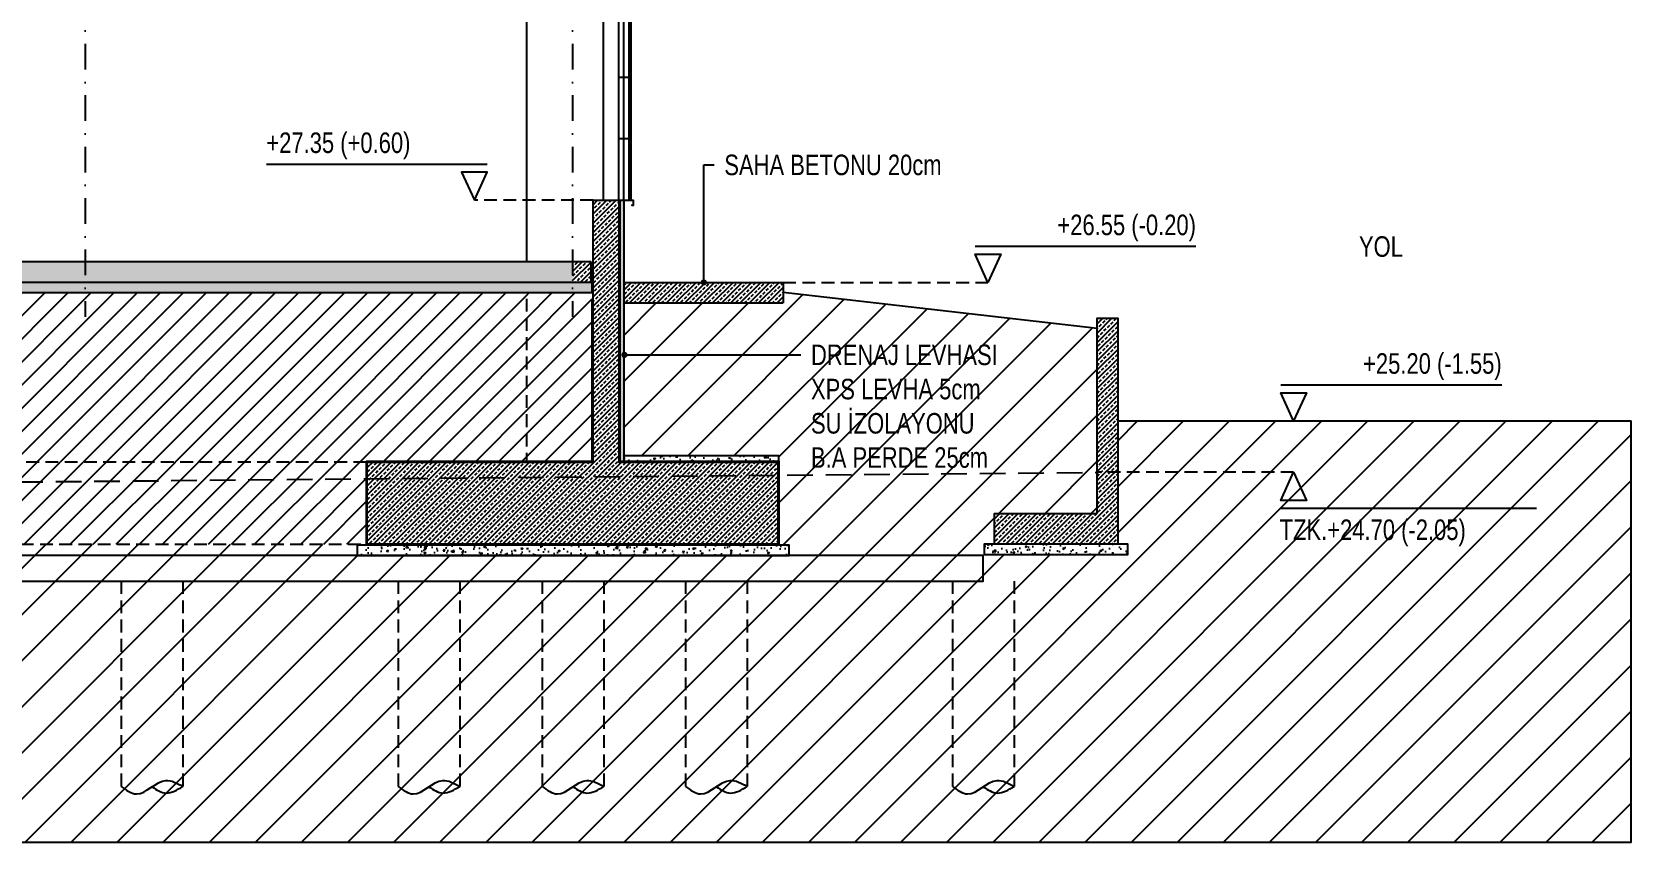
# Model space of a CAD drawing. Header units: centimetres. Extents: x 26569 to 160723, y -3143 to 14565.
# Drawn here: x 97775 to 99333, y -2172 to -1383 of the extents above; entities that cross this region are included whole.
import ezdxf
from ezdxf import colors
from ezdxf.entities.mleader import LeaderData, LeaderLine
from ezdxf.math import Vec2, Vec3

# ---------------------------------------------------------------- set-up
doc = ezdxf.new("R2010")
doc.units = ezdxf.units.CM
doc.header["$LTSCALE"] = 100
doc.linetypes.add('DASHDOT2', pattern=[0.5, 0.25, -0.125, 0, -0.125])
doc.linetypes.add('HIDDEN2', pattern=[0.1875, 0.125, -0.0625])
for name, color, linetype in [('A-ANNO-DIMS', 187, 'Continuous'), ('A-ANNO-GRID', 155, 'DASHDOT2'), ('A-ANNO-IDEN', 50, 'Continuous'), ('A-ELEV-01', 255, 'Continuous'), ('A-ELEV-03', 251, 'Continuous'), ('A-HATCH', 253, 'Continuous'), ('A-WALL-INSL', 249, 'Continuous'), ('A-WALL-SNWPNL', 200, 'Continuous'), ('L-ERTH', 31, 'Continuous'), ('L-TOPO', 49, 'Continuous'), ('S-CONC', 5, 'Continuous'), ('S-HTCH', 8, 'Continuous')]:
    doc.layers.add(name, color=color, linetype=linetype)
doc.styles.add('Fields_100', font='act_simplex.shx', dxfattribs={"width": 0.8, "height": 20})
doc.linetypes.add('BATTING', pattern='A,0.00254,-2.54,[134,ltypeshp.shx,S=2.54,R=0,X=-2.54,Y=0],-5.08,[134,ltypeshp.shx,S=2.54,R=180,X=2.54,Y=0],-2.54', length=10.16254)
pattern_1 = [(45, (92402.0756, -1881.5214), (-4.490128, 4.490128), []), (45, (92406.566, -1881.5214), (-4.490128, 4.490128), [3.175, -1.5875])]
pattern_2 = [(45, (97208.839, -5178.601), (-4.490128, 4.490128), []), (45, (97213.329, -5178.601), (-4.490128, 4.490128), [3.175, -1.5875])]
pattern_3 = [(50, (92402.076, -1881.521), (18.218467, -1.59391), [1.905, -20.955]), (355, (92402.076, -1881.521), (-3.52434, 19.105685), [1.524, -16.76406]), (100.45144, (92403.594, -1881.654), (14.694125, 17.511775), [1.619, -17.809024]), (46.1842, (92402.076, -1876.441), (27.107904, -4.20423), [2.8575, -31.4325]), (96.63556, (92404.335, -1876.792), (23.74041, 24.74261), [2.4285, -26.71356]), (351.18415, (92402.076, -1876.441), (23.74041, 24.74261), [2.286, -25.14597]), (21, (92404.616, -1877.711), (15.16144, -10.22652), [1.905, -20.955]), (326, (92404.616, -1877.711), (6.180203, 18.418797), [1.524, -16.764]), (71.45144, (92405.879, -1878.564), (21.34164, 8.192277), [1.619, -17.808994]), (37.5, (92402.0756, -1881.5214), (0.30886, 8.455504), [0, -16.5608, 0, -17.018, 0, -16.8275]), (7.5, (92402.076, -1881.521), (6.681966, 10.018057), [0, -9.7028, 0, -16.1798, 0, -6.4135]), (327.5, (92396.4114, -1881.5214), (13.5590595, -0.5728744), [0, -6.35, 0, -19.812, 0, -26.289]), (317.5, (92393.871, -1881.521), (14.812918, 2.54265), [0, -8.255, 0, -13.1572, 0, -18.669])]

# ---------------------------------------------------------------- blocks, each defined once
blk = doc.blocks.new('_Dot')
at = {"color": 0, "linetype": 'ByBlock', "lineweight": -2}
blk.add_line((-0.5, 0), (-1, 0), dxfattribs=at)
at = {"color": 0, "linetype": 'ByBlock', "const_width": 0.5}
blk.add_lwpolyline([(-0.25, 0, 1), (0.25, 0, 1)], format="xyb", close=True, dxfattribs=at)
blk = doc.blocks.new('JET GROUT')
at = {"linetype": 'HIDDEN2'}
for points in [[(-30, 0), (-30, -200)], [(30, 0), (30, -200)]]:
    blk.add_lwpolyline(points, dxfattribs=at)
blk.add_spline([(-30, -200), (-15.3, -207.2), (13.4, -194.1), (30, -200)], degree=3)
blk.add_open_spline([(0, -200.3), (4.4, -203.3), (14.5, -209.5), (24.5, -203.3), (30, -200)], degree=3, knots=[179.801197, 179.801197, 179.801197, 179.801197, 259.646208, 355.156763, 355.156763, 355.156763, 355.156763])

msp = doc.modelspace()

# ---------------------------------------------------------------- hatches: boundary and pattern name
at = {"layer": 'A-HATCH'}
h = msp.add_hatch(dxfattribs=at)
h.set_pattern_fill('LINE', color=256, scale=10, angle=45, style=0)
h.set_pattern_definition([(45, (88025.105, -2171.6), (-22.45064, 22.45064), [])])
h.paths.add_polyline_path([(92391.08, -1882.52), (92401.08, -1882.52), (92401.12, -1795.52), (92551.62, -1795.52), (92551.62, -1667.52), (91847.1, -1667.52), (91847.1, -1646.52), (89042.71, -1646.52), (89042.71, -1696.52), (89122.71, -1696.52), (89122.71, -1726.52), (89022.71, -1726.52), (89022.71, -1626.52), (88025.1, -1626.52), (88025.1, -2171.6), (99333.03, -2171.6), (99333.03, -1761.52), (98833.03, -1761.52), (98833.03, -1881.52), (98843.03, -1881.52), (98843.03, -1891.52), (98703.03, -1891.52), (98703.03, -1881.52), (98713.03, -1881.52), (98713.03, -1851.52), (98813.03, -1851.52), (98813.03, -1671.52), (98507.08, -1636.52), (98507.08, -1646.52), (98352.58, -1646.52), (98352.58, -1795.52), (98503.08, -1795.52), (98503.08, -1800.52), (98503.08, -1882.52), (98513.08, -1882.52), (98513.08, -1892.52), (98092.08, -1892.52), (98092.08, -1881.52), (96613.08, -1881.52), (96613.08, -1892.52), (96192.08, -1892.52), (96192.08, -1881.52), (94713.08, -1881.52), (94713.08, -1892.52), (94292.08, -1892.52), (94292.08, -1881.52), (92812.08, -1881.52), (92812.08, -1892.52), (92391.08, -1892.52)])
h = msp.add_hatch(dxfattribs=at)
h.set_pattern_fill('LINE', color=256, scale=5, angle=45, style=0)
h.set_pattern_definition([(45, (92402.076, -1881.521), (-11.22532, 11.22532), [])])
h.paths.add_polyline_path([(98321.08, -1636.52), (98257.08, -1636.52), (98257.08, -1800.52), (98321.08, -1800.52)])
h.paths.add_polyline_path([(98257.1, -1636.52), (96447.1, -1636.52), (96447.08, -1800.52), (96603.08, -1800.52), (98101.08, -1801.52), (98101.08, -1800.52), (98257.08, -1800.52)])
h.paths.add_polyline_path([(98101.08, -1801.52), (96603.08, -1801.52), (96603.08, -1881.52), (98101.08, -1881.52)])
h.paths.add_polyline_path([(96447.1, -1636.52), (96357.1, -1636.52), (96357.08, -1800.52), (96447.08, -1800.52)])
h.paths.add_polyline_path([(96357.08, -1637.52), (95452.1, -1636.52), (95452.08, -1801.52), (96201.08, -1801.52), (96201.08, -1800.52), (96357.08, -1800.52)])
h.paths.add_polyline_path([(96201.08, -1801.52), (95452.08, -1801.52), (95452.08, -1881.52), (96201.08, -1881.52)])
h.paths.add_polyline_path([(95452.1, -1636.02), (94547.08, -1637.02), (94547.08, -1800.52), (94703.08, -1800.52), (95452.08, -1801.02)])
h.paths.add_polyline_path([(95452.08, -1801.52), (94703.08, -1801.52), (94703.08, -1881.52), (95452.08, -1881.52)])
h.paths.add_polyline_path([(94457.08, -1647.52), (92653.08, -1647.52), (92647.08, -1800.52), (92803.08, -1800.52), (94301.08, -1801.52), (94301.08, -1800.52), (94457.08, -1800.52)])
h.paths.add_polyline_path([(94301.08, -1801.52), (92802.58, -1801.52), (92802.58, -1881.52), (94301.08, -1881.52)])
h.paths.add_polyline_path([(92647.08, -1647.52), (92582.58, -1647.52), (92582.58, -1800.52), (92647.08, -1800.52)])
h.paths.add_polyline_path([(94478.08, -1636.52), (94467.08, -1647.52), (94457.08, -1647.52), (94457.08, -1800.52), (94547.08, -1800.52), (94547.08, -1636.52)])
at = {"layer": 'A-WALL-INSL', "linetype": 'HIDDEN2', "ltscale": 0.5}
h = msp.add_hatch(dxfattribs=at)
h.set_pattern_fill('HONEY', color=256, scale=0.4, style=0)
h.set_pattern_definition([(0, (92402.0756, -1881.5214), (1.905, 1.09985226), [1.27, -2.54]), (120, (92402.0756, -1881.5214), (-1.905, 1.09985227), [1.27, -2.54]), (60, (92402.0756, -1881.5214), (4e-09, 2.19970452), [-2.54, 1.27])])
h.paths.add_polyline_path([(98352.08, -1546.52), (98348.08, -1546.52), (98348.08, -1800.52), (98352.08, -1800.52)])
at = {"layer": 'S-HTCH'}
h = msp.add_hatch(dxfattribs=at)
h.set_pattern_fill('ANSI33', color=256, style=0, pattern_type=2)
h.set_pattern_definition(pattern_2)
h.paths.add_polyline_path([(98322.08, -1546.52), (98322.08, -1801.52), (98347.08, -1801.52), (98347.08, -1546.52), (98332.58, -1546.52), (98332.08, -1546.52)])
h = msp.add_hatch(dxfattribs=at)
h.set_pattern_fill('ANSI33', color=256, style=0, pattern_type=2)
h.set_pattern_definition(pattern_2)
h.paths.add_polyline_path([(98302.08, -1626.52), (98302.08, -1606.52), (96402.08, -1606.52), (96402.08, -1626.52)], flags=0)
h = msp.add_hatch(dxfattribs=at)
h.set_pattern_fill('ANSI33', color=256, style=0, pattern_type=2)
h.set_pattern_definition(pattern_2)
h.paths.add_polyline_path([(98320.08, -1626.52), (98320.08, -1606.52), (98302.08, -1606.52), (98302.08, -1626.52)], flags=0)
h = msp.add_hatch(dxfattribs=at)
h.set_pattern_fill('AR-CONC', color=256, scale=0.1, style=0)
h.set_pattern_definition([(50, (92402.076, -1875.521), (18.218467, -1.59391), [1.905, -20.955]), (355, (92402.076, -1875.521), (-3.52434, 19.105685), [1.524, -16.76406]), (100.45144, (92403.594, -1875.654), (14.694125, 17.511775), [1.619, -17.809024]), (46.1842, (92402.076, -1870.441), (27.1079, -4.20423), [2.8575, -31.4325]), (96.63556, (92404.335, -1870.792), (23.74041, 24.74261), [2.4285, -26.71356]), (351.18415, (92402.076, -1870.441), (23.74041, 24.74261), [2.286, -25.14597]), (21, (92404.616, -1871.711), (15.16144, -10.22652), [1.905, -20.955]), (326, (92404.616, -1871.711), (6.1802, 18.418797), [1.524, -16.764]), (71.45144, (92405.879, -1872.564), (21.34164, 8.192277), [1.619, -17.808994]), (37.5, (92402.0756, -1875.5214), (0.30886, 8.455504), [0, -16.5608, 0, -17.018, 0, -16.8275]), (7.5, (92402.076, -1875.521), (6.681966, 10.018057), [0, -9.7028, 0, -16.1798, 0, -6.4135]), (327.5, (92396.4114, -1875.5214), (13.5590595, -0.5728744), [0, -6.35, 0, -19.812, 0, -26.289]), (317.5, (92393.871, -1875.521), (14.812918, 2.54265), [0, -8.255, 0, -13.1572, 0, -18.669])])
h.paths.add_polyline_path([(98321.08, -1626.52), (94457.08, -1626.52), (94457.08, -1636.52), (98321.08, -1636.52)])
h = msp.add_hatch(dxfattribs=at)
h.set_pattern_fill('ANSI33', color=256, style=0)
h.set_pattern_definition(pattern_1)
h.paths.add_polyline_path([(98352.58, -1626.52), (98352.58, -1646.52), (98507.08, -1646.52), (98507.08, -1626.52)])
h = msp.add_hatch(dxfattribs=at)
h.set_pattern_fill('ANSI33', color=256, style=0)
h.set_pattern_definition(pattern_1)
h.paths.add_polyline_path([(98833.03, -1661.52), (98813.03, -1661.52), (98813.03, -1851.52), (98713.03, -1851.52), (98713.03, -1881.52), (98833.03, -1881.52)])
h = msp.add_hatch(dxfattribs=at)
h.set_pattern_fill('ANSI33', color=256, style=0, pattern_type=2)
h.set_pattern_definition(pattern_2)
h.paths.add_polyline_path([(98302.08, -1881.52), (98302.08, -1801.52), (98102.08, -1801.52), (98102.08, -1881.52)], flags=0)
h = msp.add_hatch(dxfattribs=at)
h.set_pattern_fill('ANSI33', color=256, style=0, pattern_type=2)
h.set_pattern_definition(pattern_2)
h.paths.add_polyline_path([(98502.08, -1881.52), (98502.08, -1801.52), (98347.08, -1801.52), (98302.08, -1801.52), (98302.08, -1881.52)], flags=0)
h = msp.add_hatch(dxfattribs=at)
h.set_pattern_fill('AR-CONC', color=256, scale=0.1, style=0)
h.set_pattern_definition(pattern_3)
h.paths.add_polyline_path([(98352.08, -1800.52), (98503.08, -1800.52), (98503.08, -1795.52), (98352.08, -1795.52)])
h = msp.add_hatch(dxfattribs=at)
h.set_pattern_fill('AR-CONC', color=256, scale=0.1, style=0)
h.set_pattern_definition([(50, (98103.076, -1881.521), (18.21847, -1.5939), [1.905, -20.955]), (355, (98103.076, -1881.521), (-3.5243, 19.1057), [1.524, -16.76406]), (100.4514, (98104.594, -1881.654), (14.6941, 17.5118), [1.619, -17.809]), (46.184, (98103.076, -1876.441), (27.1079, -4.2042), [2.8575, -31.4325]), (96.6356, (98105.335, -1876.792), (23.7404, 24.7426), [2.4285, -26.7136]), (351.184, (98103.076, -1876.441), (23.7404, 24.7426), [2.286, -25.146]), (21, (98105.616, -1877.711), (15.16144, -10.2265), [1.905, -20.955]), (326, (98105.616, -1877.711), (6.1802, 18.4188), [1.524, -16.764]), (71.4514, (98106.879, -1878.564), (21.34164, 8.1923), [1.619, -17.809]), (37.5, (98103.0756, -1881.5214), (0.30886, 8.4555), [0, -16.5608, 0, -17.018, 0, -16.8275]), (7.5, (98103.076, -1881.521), (6.68197, 10.01806), [0, -9.7028, 0, -16.1798, 0, -6.4135]), (327.5, (98097.4114, -1881.5214), (13.55906, -0.57287), [0, -6.35, 0, -19.812, 0, -26.289]), (317.5, (98094.871, -1881.521), (14.81292, 2.54265), [0, -8.255, 0, -13.1572, 0, -18.669])])
h.paths.add_polyline_path([(98513.08, -1882.52), (98092.08, -1882.52), (98092.08, -1892.52), (98513.08, -1892.52)])
h = msp.add_hatch(dxfattribs=at)
h.set_pattern_fill('AR-CONC', color=256, scale=0.1, style=0)
h.set_pattern_definition(pattern_3)
h.paths.add_polyline_path([(98843.03, -1881.52), (98703.03, -1881.52), (98703.03, -1891.52), (98843.03, -1891.52)])

# ---------------------------------------------------------------- linework, layer by layer
at = {"layer": 'A-ANNO-DIMS', "linetype": 'HIDDEN2'}
for p, q in [((98322.08, -1546.52), (98206.38, -1546.52)), ((98507.08, -1626.52), (98706.63, -1626.52)), ((99004.41, -1811.52), (98813.03, -1811.52))]:
    msp.add_line(p, q, dxfattribs=at)
at = {"layer": 'A-ANNO-DIMS', "elevation": 0}
for points in [[(98003.73, -1511.52), (98218.88, -1511.52)], [(98909.27, -1591.52), (98694.13, -1591.52)], [(99207.05, -1726.52), (98991.91, -1726.52)], [(98991.91, -1846.52), (99240.92, -1846.52)]]:
    msp.add_lwpolyline(points, dxfattribs=at)
for points in [[(98206.38, -1546.52), (98218.88, -1519.02), (98193.88, -1519.02)], [(98706.63, -1626.52), (98694.13, -1599.02), (98719.13, -1599.02)], [(99004.41, -1761.52), (98991.91, -1734.02), (99016.91, -1734.02)], [(99004.41, -1811.52), (99016.91, -1839.02), (98991.91, -1839.02)]]:
    msp.add_lwpolyline(points, close=True, dxfattribs=at)
at = {"layer": 'A-ANNO-GRID'}
for p, q in [((97827.1, -91.6), (97827.1, -1660.07)), ((98302.1, -91.6), (98302.1, -1660.07))]:
    msp.add_line(p, q, dxfattribs=at)
at = {"layer": 'A-ELEV-01', "linetype": 'HIDDEN2'}
for p, q in [((98101.08, -1801.52), (96602.08, -1801.52)), ((96602.08, -1881.52), (98101.08, -1881.52))]:
    msp.add_line(p, q, dxfattribs=at)
at = {"layer": 'A-ELEV-01'}
for points in [[(98332.08, -1546.52), (98332.08, -778.42)], [(98257.08, -1006.52), (98257.08, -1606.52)], [(98257.08, -1626.52), (98257.08, -1626.58)]]:
    msp.add_lwpolyline(points, dxfattribs=at)
at = {"layer": 'A-ELEV-01', "linetype": 'HIDDEN2'}
msp.add_lwpolyline([(98257.08, -1642.52), (98257.08, -1801.52)], dxfattribs=at)
at = {"layer": 'A-ELEV-01', "elevation": 0}
msp.add_lwpolyline([(92172.1, -1917.52), (98702.1, -1917.52), (98702.1, -1892.52), (92172.1, -1892.52)], close=True, dxfattribs=at)
at = {"layer": 'A-ELEV-03'}
msp.add_line((98357.08, -1546.52), (98357.08, -706.52), dxfattribs=at)
at = {"layer": 'A-WALL-INSL', "linetype": 'BATTING', "ltscale": 0.005}
msp.add_line((98352.08, -1546.52), (98352.08, -706.52), dxfattribs=at)
at = {"layer": 'A-WALL-INSL'}
for p, q in [((98348.08, -1546.52), (98348.08, -1800.52)), ((98321.08, -1800.52), (98321.08, -1642.52)), ((98101.08, -1800.52), (98321.08, -1800.52)), ((98101.08, -1800.52), (98101.08, -1882.52)), ((98348.08, -1800.52), (98503.08, -1800.52)), ((98503.08, -1800.52), (98503.08, -1882.52)), ((98503.08, -1882.52), (98101.08, -1882.52))]:
    msp.add_line(p, q, dxfattribs=at)
at = {"layer": 'A-WALL-INSL', "ltscale": 0.5}
msp.add_line((98352.08, -1546.52), (98352.08, -1800.52), dxfattribs=at)
at = {"layer": 'A-WALL-INSL', "linetype": 'HIDDEN2', "ltscale": 0.5, "const_width": 1}
msp.add_lwpolyline([(98347.58, -1546.52), (98347.58, -1801.02), (98502.58, -1801.02), (98502.58, -1882.02), (98101.58, -1882.02), (98101.58, -1801.02), (98321.58, -1801.02), (98321.58, -1627.02)], dxfattribs=at)
at = {"layer": 'A-WALL-INSL', "ltscale": 0.5, "const_width": 1, "elevation": 0}
msp.add_lwpolyline([(98352.58, -1626.52), (98352.58, -1800.52)], dxfattribs=at)
at = {"layer": 'A-WALL-SNWPNL', "ltscale": 100}
for p, q in [((98347.08, -1546.52), (98347.08, -706.52)), ((98359.08, -1546.52), (98359.08, -706.52)), ((98347.08, -1426.52), (98357.08, -1426.52)), ((98347.08, -1486.52), (98357.08, -1486.52))]:
    msp.add_line(p, q, dxfattribs=at)
at = {"layer": 'A-WALL-SNWPNL', "ltscale": 100, "elevation": 0}
msp.add_lwpolyline([(98347.08, -1546.52), (98361.08, -1546.52), (98361.08, -1551.52), (98360.08, -1551.52), (98360.08, -1550.52)], dxfattribs=at)
at = {"layer": 'L-ERTH'}
msp.add_line((98813.03, -1671.52), (98507.08, -1636.52), dxfattribs=at)
at = {"layer": 'L-TOPO', "color": 1, "linetype": 'HIDDEN2', "ltscale": 2, "elevation": 0}
msp.add_lwpolyline([(89022.71, -1626.52), (89535.71, -1811.52), (95436.24, -1841.52), (98813.03, -1811.52)], dxfattribs=at)
at = {"layer": 'S-CONC'}
for p, q in [((98320.08, -1606.52), (94457.08, -1606.52)), ((98320.08, -1626.52), (98320.08, -1606.52)), ((98320.08, -1626.52), (94457.08, -1626.52)), ((98507.08, -1626.52), (98507.08, -1646.52))]:
    msp.add_line(p, q, dxfattribs=at)
msp.add_lwpolyline([(98347.08, -1546.52), (98347.08, -1801.52), (98502.08, -1801.52), (98502.08, -1881.52), (98102.08, -1881.52), (98102.08, -1801.52), (98322.08, -1801.52), (98322.08, -1546.52)], close=True, dxfattribs=at)
at = {"layer": 'S-CONC', "elevation": 0}
for points in [[(92584.08, -1647.52), (94467.08, -1647.52), (94478.08, -1636.52), (98321.08, -1636.52), (98321.08, -1626.52)], [(98352.58, -1626.52), (98507.08, -1626.52)], [(98352.58, -1646.52), (98507.08, -1646.52)], [(98833.03, -1761.52), (99333.03, -1761.52)]]:
    msp.add_lwpolyline(points, dxfattribs=at)
for points in [[(98813.03, -1851.52), (98813.03, -1661.52), (98833.03, -1661.52), (98833.03, -1881.52), (98713.03, -1881.52), (98713.03, -1851.52)], [(98352.08, -1800.52), (98503.08, -1800.52), (98503.08, -1795.52), (98352.08, -1795.52)], [(98092.08, -1892.52), (98513.08, -1892.52), (98513.08, -1882.52), (98092.08, -1882.52)], [(98703.03, -1891.52), (98843.03, -1891.52), (98843.03, -1881.52), (98703.03, -1881.52)]]:
    msp.add_lwpolyline(points, close=True, dxfattribs=at)
at = {"layer": 'S-HTCH', "elevation": 0}
msp.add_lwpolyline([(88025.1, -1626.52), (88025.1, -2171.6), (99333.03, -2171.6), (99333.03, -1761.52)], dxfattribs=at)

# ---------------------------------------------------------------- block references
at = {"layer": 'A-ELEV-01', "linetype": 'ByBlock'}
for p in [(97892.44, -1917.52), (98162.1, -1917.52), (98302.44, -1917.52), (98442.1, -1917.52), (98702.1, -1917.52)]:
    msp.add_blockref('JET GROUT', p, dxfattribs=at)

# ---------------------------------------------------------------- texts
at = {"layer": 'A-ANNO-DIMS', "color": 50, "char_height": 20, "style": 'Fields_100'}
for s, width, insert, attachment_point in [('+27.35 (+0.60)', 226.336, (98003.73, -1506.52), 7), ('+26.55 (-0.20)', 226.336, (98909.27, -1586.52), 9), ('+25.20 (-1.55)', 226.336, (99207.05, -1721.52), 9), ('TZK.+24.70 (-2.05)', 458.0073, (98990.76, -1883.45), 7)]:
    msp.add_mtext_dynamic_manual_height_columns(s, width=width, gutter_width=100, heights=[0], dxfattribs=dict(at, insert=insert, attachment_point=attachment_point))
at = {"layer": 'A-ANNO-IDEN', "insert": (99068.02, -1581.6), "char_height": 20, "attachment_point": 1, "style": 'Fields_100'}
msp.add_mtext_dynamic_manual_height_columns('YOL', width=277.705, gutter_width=100, heights=[0], dxfattribs=at)

# ---------------------------------------------------------------- leaders
at = {"layer": 'A-ANNO-DIMS'}
ml = msp.add_multileader_mtext('Standard', dxfattribs=at)
ml.set_content('SAHA BETONU 20cm', color=50, style='Fields_100')
ml.set_leader_properties(color=256)
ml.set_arrow_properties(name='DOT')
ml.build(insert=Vec2(0, 0))
ml.multileader.update_dxf_attribs({"dogleg_length": 10, "arrow_head_size": 6})
ctx = ml.context
ctx.base_point, ctx.char_height, ctx.arrow_head_size, ctx.landing_gap_size, ctx.plane_origin = Vec3(98439.83, -1512.08), 20, 6, 10, Vec3(124884.46, -1626.5)
notes = []
notes.append((ctx, [(0, (1, 1, 0), (98429.83, -1512.08), (1, 0), 10, [(0, [(98429.83, -1626.52)], 0, [])])]))
ctx.mtext.insert, ctx.mtext.flow_direction = Vec3(98449.83, -1502.08), 5
ml = msp.add_multileader_mtext('Standard', dxfattribs=at)
ml.set_content('DRENAJ LEVHASI\\PXPS LEVHA 5cm\\PSU İZOLAYONU\\PB.A PERDE 25cm', color=50, style='Fields_100')
ml.set_leader_properties(color=256)
ml.set_arrow_properties(name='DOT')
ml.build(insert=Vec2(0, 0))
ml.multileader.update_dxf_attribs({"dogleg_length": 10, "arrow_head_size": 6})
ctx = ml.context
ctx.base_point, ctx.char_height, ctx.arrow_head_size, ctx.landing_gap_size, ctx.plane_origin = Vec3(98524.27, -1697.09), 20, 6, 10, Vec3(124839.92, -1697.07)
notes.append((ctx, [(0, (1, 1, 0), (98514.27, -1697.09), (1, 0), 10, [(0, [(98352.58, -1697.09)], 0, [])])]))
ctx.mtext.insert, ctx.mtext.flow_direction = Vec3(98534.27, -1687.09), 5
for ctx, leaders in notes:
    for number, flags, end, landing, length, lines in leaders:
        leader = LeaderData()
        leader.index, (leader.has_last_leader_line, leader.has_dogleg_vector, leader.attachment_direction) = number, flags
        leader.last_leader_point, leader.dogleg_vector, leader.dogleg_length = Vec3(end), Vec3(landing), length
        for number, points, colour, breaks in lines:
            line = LeaderLine()
            line.index, line.vertices, line.color, line.breaks = number, Vec3.list(points), colors.encode_raw_color(colour), breaks
            leader.lines.append(line)
        ctx.leaders.append(leader)

doc.saveas('drawing.dxf')
